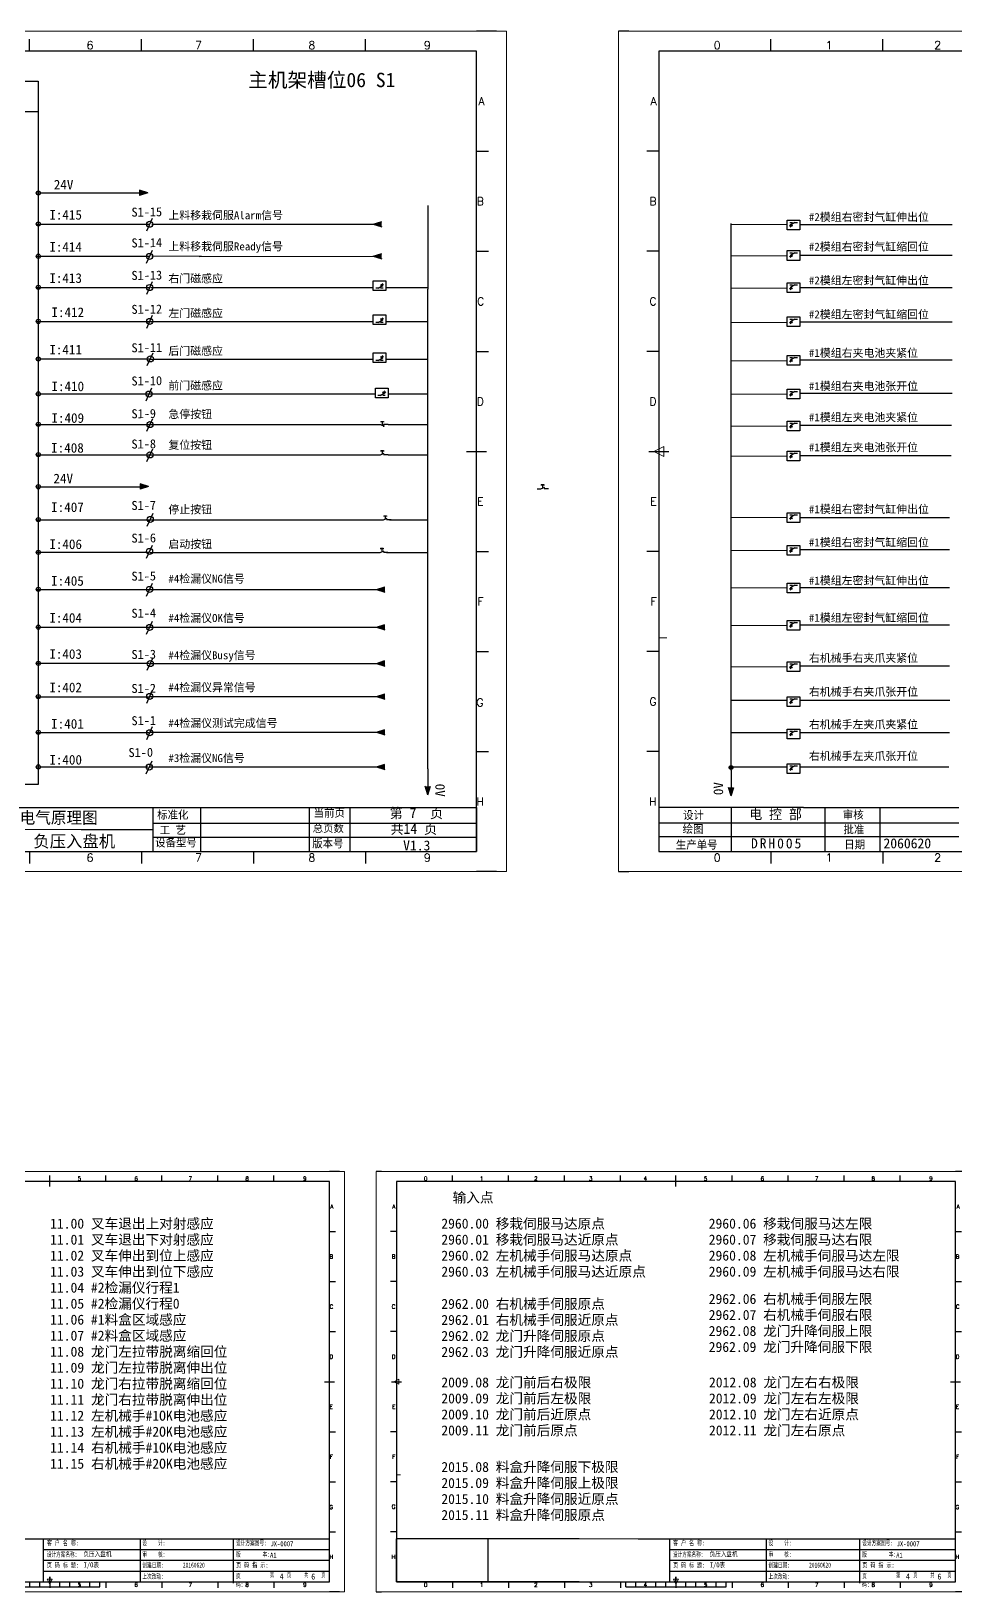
# Model space of a CAD drawing. Extents: x 2368 to 9674, y -1476 to 1321.
# Drawn here: x 4647 to 5109, y 529 to 1309 of the extents above; entities that cross this region are included whole.
import ezdxf
from ezdxf.enums import TextEntityAlignment as Align

# ---------------------------------------------------------------- set-up
doc = ezdxf.new("R2010")
doc.units = 0
doc.header["$MEASUREMENT"] = 0
for name, color, linetype in [('AE_BOR', 1, 'Continuous'), ('MISC', 2, 'Continuous'), ('SYMS', 7, 'Continuous'), ('图层1', 7, 'Continuous')]:
    doc.layers.add(name, color=color, linetype=linetype)
doc.styles.add('Standard0.67', font='', dxfattribs={"width": 0.67})
doc.styles.add('Standard_0.8', font='', dxfattribs={"width": 0.8})
doc.styles.add('WD', font='romans.shx', dxfattribs={"bigfont": 'gbcbig.shx'})
doc.styles.add('样式 0', font='')
doc.styles.add('样式 2', font='')
doc.styles.get('Standard0.67').set_extended_font_data('FangSong_GB2312')
doc.styles.get('Standard_0.8').set_extended_font_data('FangSong_GB2312')
doc.styles.get('样式 0').set_extended_font_data('KaiTi_GB2312')
doc.styles.get('样式 2').set_extended_font_data('NSimSun')

# ---------------------------------------------------------------- blocks, each defined once
blk = doc.blocks.new('gb_a2_a')
for p, q in [((584, 410), (25, 410)), ((25, 410), (25, 10)), ((584, 10), (584, 410)), ((25, 10), (584, 10))]:
    blk.add_line(p, q)
at = {"lineweight": 9, "ltscale": 0.1}
blk.add_line((25, 116.86), (29, 116.86), dxfattribs=at)
at = {"layer": 'AE_BOR', "lineweight": 30}
for p, q in [((10, 420), (4.93, 420)), ((594, 420), (584, 420)), ((4.93, 0), (10, 0)), ((594, 0), (584, 0))]:
    blk.add_line(p, q, dxfattribs=at)
at = {"layer": 'AE_BOR', "color": 1, "lineweight": 15}
for p, q in [((4.93, 420), (598.93, 420)), ((4.93, 0), (4.93, 420)), ((598.93, 420), (598.93, 0)), ((22.5, 210), (27.5, 212.5)), ((27.5, 212.5), (27.5, 207.5)), ((27.5, 207.5), (22.5, 210)), ((304.5, 7.5), (302, 12.5)), ((302, 12.5), (307, 12.5)), ((307, 12.5), (304.5, 7.5)), ((598.93, 0), (4.93, 0))]:
    blk.add_line(p, q, dxfattribs=at)
at = {"layer": 'AE_BOR'}
for p, q in [((81, 410), (81, 416)), ((137, 410), (137, 416)), ((193, 410), (193, 416)), ((249, 410), (249, 416)), ((304.5, 410), (304.5, 416)), ((360.5, 410), (360.5, 416)), ((416.5, 410), (416.5, 416)), ((472.5, 410), (472.5, 416)), ((528.5, 410), (528.5, 416)), ((25, 360), (19, 360)), ((584, 360), (590, 360)), ((25, 310), (19, 310)), ((584, 310), (590, 310)), ((25, 260), (19, 260)), ((584, 260), (590, 260)), ((25, 160), (19, 160)), ((584, 160), (590, 160)), ((25, 110), (19, 110)), ((584, 110), (590, 110)), ((25, 60), (19, 60)), ((584, 60), (590, 60)), ((81, 10), (81, 4)), ((137, 10), (137, 4)), ((193, 10), (193, 4)), ((249, 10), (249, 4)), ((304.5, 10), (304.5, 4)), ((360.5, 10), (360.5, 4)), ((416.5, 10), (416.5, 4)), ((472.5, 10), (472.5, 4)), ((528.5, 10), (528.5, 4))]:
    blk.add_line(p, q, dxfattribs=at)
at = {"layer": 'AE_BOR', "color": 2, "lineweight": 30}
for p, q in [((304.5, 405), (304.5, 415)), ((20, 210), (30, 210)), ((579, 210), (589, 210)), ((254.5, 5), (254.5, 10)), ((264.5, 5), (264.5, 10)), ((274.5, 5), (274.5, 10)), ((284.5, 5), (284.5, 10)), ((294.5, 5), (294.5, 10)), ((304.5, 10), (304.5, 15)), ((304.5, 15), (304.5, 5)), ((304.5, 10), (304.5, 5)), ((314.5, 5), (314.5, 10)), ((324.5, 5), (324.5, 10)), ((334.5, 5), (334.5, 10)), ((344.5, 5), (344.5, 10)), ((354.5, 5), (354.5, 10)), ((254.5, 5), (354.5, 5))]:
    blk.add_line(p, q, dxfattribs=at)
at = {"layer": 'AE_BOR', "style": 'WD'}
for s, p in [('0', (54.27, 411)), ('1', (110.12, 411)), ('2', (164.42, 411)), ('3', (219.22, 411)), ('4', (273.82, 411)), ('5', (334.12, 411)), ('6', (390.81, 411)), ('7', (445.01, 411)), ('8', (501.67, 411)), ('9', (559.4, 411)), ('0', (54.27, 5)), ('1', (110.12, 5)), ('2', (164.42, 5)), ('3', (219.22, 5)), ('4', (273.82, 5)), ('5', (334.12, 5)), ('6', (390.81, 5)), ('7', (445.01, 5)), ('8', (501.67, 5)), ('9', (559.4, 5))]:
    blk.add_text(s, height=4, dxfattribs=at).set_placement(p, align=Align.CENTER)
for s, p in [('A', (24, 385)), ('A', (588.05, 385)), ('B', (24, 335)), ('B', (587.67, 335)), ('C', (24, 285)), ('C', (587.86, 285)), ('D', (24, 235)), ('D', (587.67, 235)), ('E', (24, 185)), ('E', (587.48, 185)), ('F', (24, 135)), ('F', (587.48, 135)), ('F', (587.48, 135)), ('G', (24, 85)), ('G', (587.48, 84.56)), ('H', (24, 35)), ('H', (587.67, 35))]:
    blk.add_text(s, height=4, dxfattribs=at).set_placement(p, align=Align.MIDDLE_RIGHT)
blk = doc.blocks.new('SYMB2_M_326')
for p, q in [((-6.4, -0.5), (-7.8, 0.9)), ((0, 0), (0, -5)), ((-8.2, -2.2), (-9.6, -0.8)), ((-7.5, -2.9), (-8.2, -2.2)), ((-6.9, -2.4), (-8, -3.5)), ((-5.7, -4.7), (-8, -3.5)), ((-7.5, -2.9), (-7.1, -2.6)), ((-5.7, -4.7), (-7.5, -2.9)), ((-7.1, -2.6), (-6.9, -2.4)), ((-5.7, -4.7), (-6.9, -2.4)), ((-5.7, -1.2), (-6.4, -0.5)), ((-5.2, -0.6), (-6.2, -1.7)), ((-3.9, -2.9), (-6.2, -1.7)), ((-5.7, -1.2), (-5.4, -0.8)), ((-3.9, -2.9), (-5.7, -1.2)), ((-5.4, -0.8), (-5.2, -0.6)), ((-3.9, -2.9), (-5.2, -0.6)), ((0, -10), (-4, -3.5)), ((0, -10), (0, -15))]:
    blk.add_line(p, q)
for points in [[(-5.7, -4.7), (-6.9, -2.4), (-8, -3.5)], [(-3.9, -2.9), (-5.2, -0.6), (-6.2, -1.7)]]:
    blk.add_solid(points)
blk = doc.blocks.new('WDDOT')
blk.add_hatch(color=256).paths.add_polyline_path([(0.5, 0, 1), (-0.5, 0, 1)])
blk.add_circle((0, 0), 0.5)
blk = doc.blocks.new('常开按钮')
at = {"linetype": 'ByBlock'}
for p, q in [((-1910.06, -787.73), (-1908.18, -786.93)), ((-1909.9, -785.68), (-1908.56, -785.68)), ((-1909.9, -785.68), (-1909.9, -786.07)), ((-1909.23, -785.68), (-1909.23, -785.89)), ((-1909.23, -786.06), (-1909.23, -786.28)), ((-1909.23, -786.45), (-1909.23, -786.67)), ((-1909.23, -786.84), (-1909.23, -787.05)), ((-1909.23, -787.22), (-1909.23, -787.38)), ((-1908.56, -785.68), (-1908.56, -786.07)), ((-1911.92, -787.73), (-1910.06, -787.73)), ((-1906.25, -787.73), (-1908.52, -787.73))]:
    blk.add_line(p, q, dxfattribs=at)
blk = doc.blocks.new('常闭按钮')
at = {"linetype": 'ByBlock'}
for p, q in [((-1856.13, -792.28), (-1854.28, -792.28)), ((-1854.28, -792.28), (-1852.4, -793.09)), ((-1854.11, -790.83), (-1852.77, -790.83)), ((-1854.11, -790.83), (-1854.11, -791.22)), ((-1853.44, -790.83), (-1853.44, -791.04)), ((-1853.44, -791.21), (-1853.44, -791.43)), ((-1853.44, -791.6), (-1853.44, -791.82)), ((-1853.44, -791.99), (-1853.44, -792.2)), ((-1853.44, -792.37), (-1853.44, -792.53)), ((-1852.77, -790.83), (-1852.77, -791.22)), ((-1850.47, -792.28), (-1852.73, -792.28)), ((-1852.73, -792.28), (-1852.73, -793.43))]:
    blk.add_line(p, q, dxfattribs=at)

msp = doc.modelspace()

# ---------------------------------------------------------------- hatches: boundary and pattern name
for points in [[(4705.11115, 1228.0636), (4700.86625, 1226.70323), (4700.86625, 1229.42396)], [(4817.77082, 1212.4771), (4822.01572, 1213.83746), (4822.01572, 1211.11673)], [(4817.77082, 1196.41215), (4822.01572, 1197.77252), (4822.01572, 1195.05179)], [(4705.48115, 1081.3236), (4701.23625, 1079.96323), (4701.23625, 1082.68396)], [(4819.35791, 1029.91716), (4823.60282, 1031.27752), (4823.60282, 1028.55679)], [(4819.35791, 1011.01467), (4823.60282, 1012.37504), (4823.60282, 1009.65431)], [(4819.35791, 992.96394), (4823.60282, 994.3243), (4823.60282, 991.60357)], [(4819.35791, 976.45614), (4823.60282, 977.8165), (4823.60282, 975.09577)], [(4819.35791, 958.5462), (4823.60282, 959.90656), (4823.60282, 957.18583)], [(4819.35791, 941.22433), (4823.60282, 942.58469), (4823.60282, 939.86396)], [(4845.07353, 927.29161), (4843.71317, 931.53651), (4846.4339, 931.53651)], [(4996.59842, 926.7016), (4995.23846, 930.94663), (4997.95919, 930.94637)]]:
    msp.add_hatch(color=256).paths.add_polyline_path(points)
h = msp.add_hatch(color=256)
edge = h.paths.add_edge_path()
edge.add_arc((4996.58068, 940.91352), 0.94375, 0, 360)

# ---------------------------------------------------------------- linework, layer by layer
for p, q in [((4541.25494, 1268.76404), (4650.33177, 1268.76404)), ((4650.33177, 1228.04966), (4701.09509, 1228.04966)), ((4705.11115, 1228.0636), (4700.86625, 1229.42396)), ((4700.86625, 1229.42396), (4700.86625, 1226.70323)), ((4705.11115, 1228.0636), (4700.86625, 1226.70323)), ((4650.33177, 1212.50443), (4705.6174, 1212.50443)), ((4704.52732, 1209.11829), (4707.47973, 1215.50582)), ((4731.38606, 1212.40263), (4817.77082, 1212.4771)), ((4817.77082, 1212.4771), (4822.01572, 1213.83746)), ((4817.77082, 1212.4771), (4822.01572, 1211.11673)), ((4996.58068, 939.6757), (4996.58068, 1212.85151)), ((5107.01776, 1212.20251), (5030.90505, 1212.20251)), ((4650.27071, 1196.44926), (4705.49838, 1196.44926)), ((4704.4083, 1193.02094), (4707.36071, 1199.40847)), ((4731.92195, 1196.32208), (4707.04262, 1196.38364)), ((4730.72652, 1196.32208), (4817.77082, 1196.41215)), ((4817.77082, 1196.41215), (4822.01572, 1197.77252)), ((4817.77082, 1196.41215), (4822.01572, 1195.05179)), ((5107.01776, 1196.74474), (5030.90505, 1196.74474)), ((4650.33177, 1180.87552), (4705.86474, 1180.87552)), ((4704.52732, 1177.49316), (4707.47973, 1183.88069)), ((4735.19809, 1180.87552), (4817.77082, 1180.87552)), ((4824.09236, 1180.87552), (4845.05455, 1180.87552)), ((4845.05455, 1112.40951), (4845.05455, 1179.93702)), ((5107.01776, 1180.56241), (5030.90505, 1180.56241)), ((4650.33177, 1163.84699), (4705.75649, 1163.84699)), ((4704.52732, 1160.5288), (4707.47973, 1166.91633)), ((5107.01776, 1163.56408), (5030.90505, 1163.56408)), ((4704.82328, 1141.8415), (4707.77569, 1148.22903)), ((4650.33177, 1145.11216), (4705.75649, 1145.11216)), ((5107.01776, 1144.4228), (5030.90505, 1144.4228)), ((4650.33177, 1127.64553), (4737.76247, 1127.64553)), ((4704.17217, 1124.20984), (4707.12458, 1130.59737)), ((5107.01776, 1127.76726), (5030.90505, 1127.76726)), ((4704.6457, 1109.01242), (4707.59811, 1115.39995)), ((4650.33177, 1112.40951), (4705.75649, 1112.40951)), ((4845.05455, 940.2663), (4845.05455, 1112.40951)), ((5106.74371, 1111.76073), (5030.90505, 1111.76073)), ((4704.6457, 1093.86515), (4707.59811, 1100.25268)), ((4650.33177, 1097.25377), (4705.75649, 1097.25377)), ((5106.65063, 1096.62539), (5030.90505, 1096.62539)), ((4650.33177, 1081.2097), (4701.09509, 1081.2097)), ((4705.48115, 1081.3236), (4701.23625, 1082.68396)), ((4701.23625, 1082.68396), (4701.23625, 1079.96323)), ((4705.48115, 1081.3236), (4701.23625, 1079.96323)), ((4650.33177, 1064.7492), (4705.75649, 1064.7492)), ((4704.76802, 1061.57491), (4707.72044, 1067.96245)), ((5105.70756, 1065.75817), (5030.90039, 1065.75817)), ((4650.33177, 1048.48408), (4705.75649, 1048.48408)), ((4704.40695, 1045.59463), (4707.35936, 1051.98217)), ((5105.69433, 1049.6711), (5030.90505, 1049.6711)), ((4650.33177, 1029.95394), (4705.75649, 1029.95394)), ((4704.40697, 1026.58545), (4707.35938, 1032.97298)), ((4819.35791, 1029.91716), (4823.60282, 1031.27752)), ((4819.35791, 1029.91716), (4823.60282, 1028.55679)), ((5105.69433, 1030.63864), (5030.90505, 1030.63864)), ((4704.45121, 1007.60821), (4707.40363, 1013.99574)), ((4650.33177, 1011.05145), (4705.75649, 1011.05145)), ((4819.35791, 1011.01467), (4823.60282, 1012.37504)), ((4819.35791, 1011.01467), (4823.60282, 1009.65431)), ((5105.73262, 1012.0852), (5030.90505, 1012.0852)), ((4650.33177, 993.00072), (4705.75649, 993.00072)), ((4704.75565, 989.58436), (4707.70806, 995.97189)), ((4819.35791, 992.96394), (4823.60282, 994.3243)), ((4819.35791, 992.96394), (4823.60282, 991.60357)), ((5105.73262, 991.50655), (5030.90505, 991.50655)), ((4650.33177, 976.31615), (4705.5914, 976.31615)), ((4704.52732, 973.13031), (4707.47973, 979.51785)), ((4819.35791, 976.45614), (4823.60282, 977.8165)), ((4819.35791, 976.45614), (4823.60282, 975.09577)), ((5024.58351, 974.46175), (4996.58068, 974.46175)), ((5106.00751, 974.46175), (5030.90505, 974.46175)), ((4704.52732, 954.96913), (4707.47973, 961.35667)), ((4819.35791, 958.5462), (4823.60282, 959.90656)), ((4650.33177, 958.49936), (4705.5914, 958.49936)), ((4819.35791, 958.5462), (4823.60282, 957.18583)), ((5024.58351, 958.25847), (4996.58068, 958.25847)), ((5105.72926, 958.25847), (5030.90505, 958.25847)), ((4704.31009, 937.79415), (4707.23397, 944.19479)), ((4650.33177, 941.22979), (4705.0309, 941.22979)), ((4819.35791, 941.22433), (4823.60282, 942.58469)), ((4819.35791, 941.22433), (4823.60282, 939.86396)), ((4845.05455, 940.26571), (4845.05455, 931.55409)), ((5024.58351, 941.0191), (4995.99929, 941.0191)), ((4996.58068, 939.6757), (4996.57985, 930.96408)), ((4996.58068, 940.89931), (4996.58068, 940.89931)), ((5105.45435, 941.0191), (5030.90505, 941.0191)), ((4845.07353, 927.29161), (4843.71317, 931.53651)), ((4845.07353, 927.29161), (4846.4339, 931.53651)), ((4996.59842, 926.7016), (4995.23846, 930.94663)), ((4996.59842, 926.7016), (4997.95919, 930.94637)), ((4551.89494, 920.88416), (4671.79494, 920.88416)), ((4671.79494, 920.88416), (4809.36612, 920.88416)), ((4707.58949, 920.88416), (4707.58949, 898.88706)), ((4809.36612, 920.88416), (4869.36179, 920.88416)), ((5032.84129, 920.88416), (4960.41031, 920.88416)), ((4960.41031, 920.88416), (4960.41031, 898.88706)), ((4996.68378, 920.88416), (4996.68378, 898.88706)), ((5032.84129, 920.88416), (5110.4524, 920.88416)), ((5043.44578, 920.88416), (5043.44578, 898.88706)), ((5070.89193, 920.88416), (5070.89193, 898.88416)), ((4671.79494, 909.88416), (4707.55858, 909.88416)), ((4310.36179, 898.88706), (4869.36179, 898.88706)), ((4960.41031, 898.88706), (5519.41031, 898.88706)), ((4652.7991, 550.08006), (4697.05064, 550.08006)), ((4697.05064, 550.08006), (4765.83623, 550.08006)), ((4765.83623, 550.08006), (4795.83406, 550.08006)), ((4965.77011, 550.08006), (5010.02165, 550.08006)), ((5010.02165, 550.08006), (5078.80724, 550.08006)), ((5078.80724, 550.08006), (5108.80507, 550.08006)), ((4652.7991, 544.71854), (4697.05064, 544.71854)), ((4652.7991, 539.35701), (4697.05064, 539.35701)), ((4697.05064, 544.71854), (4765.83623, 544.71854)), ((4697.05064, 539.35701), (4765.83623, 539.35701)), ((4765.83623, 544.71854), (4795.83406, 544.71854)), ((4965.77011, 544.71854), (5010.02165, 544.71854)), ((4965.77011, 539.35701), (5010.02165, 539.35701)), ((5010.02165, 544.71854), (5078.80724, 544.71854)), ((5010.02165, 539.35701), (5078.80724, 539.35701)), ((5078.80724, 544.71854), (5108.80507, 544.71854)), ((4637.10064, 533.99549), (4697.05064, 533.99549)), ((4637.10064, 533.99549), (4697.05064, 533.99549)), ((4697.05064, 533.99549), (4765.83623, 533.99549)), ((4950.07165, 533.99549), (5010.02165, 533.99549)), ((4950.07165, 533.99549), (5010.02165, 533.99549)), ((5010.02165, 533.99549), (5078.80724, 533.99549))]:
    msp.add_line(p, q)
at = {"lineweight": -3}
for p, q in [((4649.29295, 1228.04966), (4651.37059, 1228.04966)), ((4650.33177, 1229.08849), (4650.33177, 1227.01084)), ((4649.29295, 1212.50443), (4651.37059, 1212.50443)), ((4650.33177, 1213.54326), (4650.33177, 1211.46561)), ((4649.29295, 1196.44926), (4651.37059, 1196.44926)), ((4650.33177, 1197.48808), (4650.33177, 1195.41043)), ((4649.29295, 1180.87552), (4651.37059, 1180.87552)), ((4650.33177, 1181.91434), (4650.33177, 1179.83669)), ((4649.29295, 1163.84699), (4651.37059, 1163.84699)), ((4650.33177, 1164.88581), (4650.33177, 1162.80817)), ((4649.29295, 1145.11216), (4651.37059, 1145.11216)), ((4650.33177, 1146.15098), (4650.33177, 1144.07334)), ((4649.29295, 1127.64553), (4651.37059, 1127.64553)), ((4650.33177, 1128.68435), (4650.33177, 1126.60671)), ((4649.29295, 1112.40951), (4651.37059, 1112.40951)), ((4650.33177, 1113.44833), (4650.33177, 1111.37068)), ((4649.29295, 1097.25377), (4651.37059, 1097.25377)), ((4650.33177, 1098.29259), (4650.33177, 1096.21494)), ((4649.29295, 1081.2097), (4651.37059, 1081.2097)), ((4650.33177, 1082.24852), (4650.33177, 1080.17087)), ((4649.29295, 1064.7492), (4651.37059, 1064.7492)), ((4650.33177, 1065.78802), (4650.33177, 1063.71037)), ((4649.29295, 1048.48408), (4651.37059, 1048.48408)), ((4650.33177, 1049.5229), (4650.33177, 1047.44526)), ((4649.29295, 1029.95394), (4651.37059, 1029.95394)), ((4650.33177, 1030.99276), (4650.33177, 1028.91512)), ((4649.29295, 1011.05145), (4651.37059, 1011.05145)), ((4650.33177, 1012.09027), (4650.33177, 1010.01263)), ((4649.29295, 993.00072), (4651.37059, 993.00072)), ((4650.33177, 994.03954), (4650.33177, 991.96189)), ((4649.29295, 976.31615), (4651.37059, 976.31615)), ((4650.33177, 977.35498), (4650.33177, 975.27733)), ((4650.33177, 959.53818), (4650.33177, 957.46054)), ((4649.29295, 958.49936), (4651.37059, 958.49936)), ((4649.29295, 941.22979), (4651.37059, 941.22979)), ((4650.33177, 942.26861), (4650.33177, 940.19096))]:
    msp.add_line(p, q, dxfattribs=at)
at = {"lineweight": -3, "ltscale": 0.5}
for p, q in [((4845.05455, 1221.77692), (4845.05455, 1179.93702)), ((4707.0457, 1212.40263), (4731.38606, 1212.40263)), ((4706.62753, 1180.87263), (4735.25247, 1180.87263)), ((4706.27621, 1163.78019), (4736.50662, 1163.78019)), ((4736.34545, 1163.81021), (4817.77082, 1163.81021)), ((4824.09236, 1163.81021), (4845.04367, 1163.81021)), ((4706.27621, 1145.04536), (4738.07601, 1145.04536)), ((4736.34545, 1145.07538), (4817.77082, 1145.07538)), ((4824.09236, 1145.07538), (4845.04367, 1145.07538)), ((4736.34545, 1127.60875), (4818.83718, 1127.60875)), ((4825.15872, 1127.60875), (4845.04367, 1127.60875)), ((4706.27621, 1112.34271), (4738.86384, 1112.34271)), ((4736.34545, 1112.37273), (4819.87748, 1112.37273)), ((4825.15872, 1112.37273), (4845.04367, 1112.37273)), ((4706.27621, 1097.18697), (4738.35022, 1097.18697)), ((4736.34545, 1097.21699), (4820.06326, 1097.21699)), ((4825.15872, 1097.21699), (4845.04367, 1097.21699)), ((4706.27621, 1064.6824), (4736.35289, 1064.6824)), ((4736.34545, 1064.71242), (4820.96686, 1064.71461)), ((4825.87864, 1064.71242), (4845.04367, 1064.71242)), ((4706.27621, 1048.41728), (4737.11874, 1048.41728)), ((4736.34545, 1048.4473), (4819.35791, 1048.4473)), ((4824.30063, 1048.4473), (4845.04367, 1048.4473)), ((4706.27621, 1029.88714), (4737.50167, 1029.88714)), ((4736.34545, 1029.91716), (4819.35791, 1029.91716)), ((4706.27621, 1010.98465), (4739.7992, 1010.98465)), ((4736.34545, 1011.01467), (4819.35791, 1011.01467)), ((4706.27621, 992.93392), (4737.88369, 992.93392)), ((4736.34545, 992.96394), (4819.35791, 992.96394)), ((4706.16085, 976.45614), (4819.35791, 976.45614)), ((4706.16676, 958.5462), (4819.35791, 958.5462)), ((4705.5902, 941.22433), (4819.35791, 941.22433))]:
    msp.add_line(p, q, dxfattribs=at)
at = {"lineweight": 0}
for p, q in [((5024.58351, 1212.35363), (4996.58068, 1212.35363)), ((5024.58351, 1196.7075), (4996.58068, 1196.7075)), ((5024.58351, 1180.48759), (4996.58068, 1180.48759)), ((5024.58351, 1163.2538), (4996.58068, 1163.2538)), ((5024.58351, 1144.12578), (4996.58068, 1144.12578)), ((5024.58351, 1127.45054), (4996.65114, 1127.45054)), ((5024.58351, 1111.50089), (4996.65114, 1111.50089)), ((5024.58351, 1096.47545), (4996.58068, 1096.47545)), ((5024.58351, 1065.84185), (4996.58068, 1065.84185)), ((5024.58351, 1049.43221), (4996.58068, 1049.43221)), ((5024.58351, 1030.65704), (4996.65114, 1030.65704)), ((5024.58351, 1011.97506), (4996.65114, 1011.97506)), ((5024.58351, 991.24229), (4996.58068, 991.24229))]:
    msp.add_line(p, q, dxfattribs=at)
at = {"color": 0, "ltscale": 2}
for p, q in [((4731.47732, 920.88416), (4731.47732, 898.88706)), ((4806.05951, 920.88416), (4806.05951, 898.88706)), ((4707.67126, 913.12911), (4869.36179, 913.19202)), ((4960.41031, 913.2004), (5110.4524, 913.26041)), ((4707.55858, 906.16371), (4869.36179, 906.16371)), ((4960.41031, 906.50263), (5110.4524, 906.50263)), ((4637.10064, 555.44158), (4795.83406, 555.44158)), ((4652.7991, 555.44158), (4652.7991, 533.99549)), ((4701.36497, 533.73105), (4701.36497, 555.44158)), ((4747.94515, 533.23759), (4747.94515, 555.44158)), ((4795.83406, 533.99549), (4795.83406, 555.44158)), ((4829.30507, 533.99549), (4829.30507, 555.44158)), ((4920.61002, 555.44158), (4829.30507, 555.44158)), ((4950.07165, 555.44158), (5108.80507, 555.44158)), ((4965.77011, 555.44158), (4965.77011, 533.99549)), ((5014.33598, 533.73105), (5014.33598, 555.44158)), ((5060.91617, 533.23759), (5060.91617, 555.44158)), ((5108.80507, 533.99549), (5108.80507, 555.44158)), ((4765.83623, 539.35701), (4795.83406, 539.35701)), ((5078.80724, 539.35701), (5108.80507, 539.35701)), ((4765.83623, 533.99549), (4795.83406, 533.99549)), ((4920.61002, 533.99549), (4829.30507, 533.99549)), ((5078.80724, 533.99549), (5108.80507, 533.99549))]:
    msp.add_line(p, q, dxfattribs=at)
at = {"color": 0}
for p, q in [((4785.64491, 920.88416), (4785.64491, 898.88706)), ((4869.36179, 920.88416), (4869.36179, 898.88706)), ((4874.95754, 555.44158), (4874.95754, 533.99549))]:
    msp.add_line(p, q, dxfattribs=at)
at = {"lineweight": 9, "ltscale": 0.1}
for p, q in [((4614.59215, 909.88416), (4671.79494, 909.88416)), ((4920.61002, 555.44158), (4950.07165, 555.44158)), ((4920.61002, 533.99549), (4950.07165, 533.99549)), ((4948.7143, 533.99549), (4948.7143, 533.99549)), ((4948.7143, 533.99549), (4948.7143, 533.99549))]:
    msp.add_line(p, q, dxfattribs=at)
for points in [[(4541.25494, 1283.93866), (4650.33177, 1283.93866), (4650.33177, 932.44868), (4541.25494, 932.44868)], [(5024.58351, 1209.59807), (5024.58351, 1214.43949), (5030.90505, 1214.43949), (5030.90505, 1209.59807)], [(5024.58351, 1194.37837), (5024.58351, 1199.2198), (5030.90505, 1199.2198), (5030.90505, 1194.37837)], [(4824.09236, 1184.19664), (4824.09236, 1179.35522), (4817.77082, 1179.35522), (4817.77082, 1184.19664)], [(5024.58351, 1178.31556), (5024.58351, 1183.15698), (5030.90505, 1183.15698), (5030.90505, 1178.31556)], [(4824.09236, 1167.09665), (4824.09236, 1162.25522), (4817.77082, 1162.25522), (4817.77082, 1167.09665)], [(5024.58351, 1161.25902), (5024.58351, 1166.10044), (5030.90505, 1166.10044), (5030.90505, 1161.25902)], [(4824.09236, 1148.13866), (4824.09236, 1143.29724), (4817.77082, 1143.29724), (4817.77082, 1148.13866)], [(5024.58351, 1142.06116), (5024.58351, 1146.90258), (5030.90505, 1146.90258), (5030.90505, 1142.06116)], [(4825.15872, 1130.55962), (4825.15872, 1125.7182), (4818.83718, 1125.7182), (4818.83718, 1130.55962)], [(5024.58351, 1125.09352), (5024.58351, 1129.93494), (5030.90505, 1129.93494), (5030.90505, 1125.09352)], [(5024.58351, 1109.21782), (5024.58351, 1114.05924), (5030.90505, 1114.05924), (5030.90505, 1109.21782)], [(5024.58351, 1094.18766), (5024.58351, 1099.02908), (5030.90505, 1099.02908), (5030.90505, 1094.18766)], [(5024.58351, 1063.42207), (5024.58351, 1068.2635), (5030.90505, 1068.2635), (5030.90505, 1063.42207)], [(5024.58351, 1047.02154), (5024.58351, 1051.86297), (5030.90505, 1051.86297), (5030.90505, 1047.02154)], [(5024.58351, 1028.22327), (5024.58351, 1033.06469), (5030.90505, 1033.06469), (5030.90505, 1028.22327)], [(5024.58351, 1009.59227), (5024.58351, 1014.4337), (5030.90505, 1014.4337), (5030.90505, 1009.59227)], [(5024.58351, 988.89806), (5024.58351, 993.73948), (5030.90505, 993.73948), (5030.90505, 988.89806)], [(5024.58351, 971.44289), (5024.58351, 976.28431), (5030.90505, 976.28431), (5030.90505, 971.44289)], [(5024.58351, 955.31749), (5024.58351, 960.15891), (5030.90505, 960.15891), (5030.90505, 955.31749)], [(5024.58351, 937.99394), (5024.58351, 942.83536), (5030.90505, 942.83536), (5030.90505, 937.99394)]]:
    msp.add_lwpolyline(points, close=True)
at = {"lineweight": -3}
for centre in [(4650.33177, 1228.04966), (4650.33177, 1212.50443), (4650.33177, 1196.44926), (4650.33177, 1180.87552), (4650.33177, 1163.84699), (4650.33177, 1145.11216), (4650.33177, 1127.64553), (4650.33177, 1112.40951), (4650.33177, 1097.25377), (4650.33177, 1081.2097), (4650.33177, 1064.7492), (4650.33177, 1048.48408), (4650.33177, 1029.95394), (4650.33177, 1011.05145), (4650.33177, 993.00072), (4650.33177, 976.31615), (4650.33177, 958.49936), (4650.33177, 941.22979)]:
    msp.add_circle(centre, 1.03882, dxfattribs=at)
at = {"color": 6}
for centre in [(4706.03109, 1212.43051), (4705.91207, 1196.33316), (4706.03109, 1180.80538), (4706.03109, 1163.84102), (4706.32705, 1145.15372), (4705.67594, 1127.52206), (4706.14948, 1112.32464), (4706.14948, 1097.17737), (4706.2718, 1064.88714), (4705.91072, 1048.90686), (4705.91074, 1029.89767), (4705.95499, 1010.92043), (4706.25942, 992.89658), (4706.03109, 976.44254), (4706.03109, 958.28136), (4705.79907, 941.11305)]:
    msp.add_circle(centre, 1.53751, dxfattribs=at)
msp.add_circle((4996.58068, 940.91352), 0.94375)

# ---------------------------------------------------------------- block references
for p in [(4285.36179, 888.88706), (4935.41031, 888.88706)]:
    msp.add_blockref('gb_a2_a', p)
at = {"linetype": 'ByBlock'}
for name, p in [('常闭按钮', (6675.6258, 1904.65409)), ('常开按钮', (6731.41148, 1884.94952)), ('常开按钮', (6811.61294, 1867.97177)), ('常开按钮', (6732.88551, 1852.44714)), ('常开按钮', (6731.3075, 1836.18202))]:
    msp.add_blockref(name, p, dxfattribs=at)
at = {"xscale": 0.5, "yscale": 0.5, "zscale": 0.5}
for p in [(4503.83406, 528.99549), (4816.80507, 528.99549)]:
    msp.add_blockref('gb_a2_a', p, dxfattribs=at)
at = {"layer": 'SYMS', "color": 0, "lineweight": -3, "xscale": 1.199999999999818, "yscale": 1.199999999999818, "zscale": 1.2}
msp.add_blockref('WDDOT', (4996.58068, 940.91352), dxfattribs=at)
at = {"layer": 'SYMS', "lineweight": -3, "xscale": 1.199999999999818, "yscale": 1.199999999999818, "zscale": 1.2}
msp.add_blockref('WDDOT', (4996.58068, 940.91352), dxfattribs=at)
at = {"layer": '图层1', "color": 7, "linetype": 'Continuous', "xscale": 0.2488319999988562, "yscale": 0.2488320000002204, "zscale": 0.2488319999993965}
for p, rotation in [((5025.98453, 1213.36218), 90), ((5025.98453, 1198.14248), 90), ((4822.69134, 1180.43253), 270), ((5025.98453, 1182.07967), 90), ((4822.69134, 1163.33254), 270), ((5025.98453, 1165.02313), 90), ((4822.69134, 1144.37455), 270), ((5025.98453, 1145.82527), 90), ((4823.7577, 1126.79551), 270), ((5025.98453, 1128.85763), 90), ((5025.98453, 1112.98193), 90), ((5025.98453, 1097.95177), 90), ((5025.98453, 1067.18618), 90), ((5025.98453, 1050.78565), 90), ((5025.98453, 1031.98738), 90), ((5025.98453, 1013.35638), 90), ((5025.98453, 992.66217), 90), ((5025.98453, 975.207), 90), ((5025.98453, 959.0816), 90), ((5025.98453, 941.75805), 90)]:
    msp.add_blockref('SYMB2_M_326', p, dxfattribs=dict(at, rotation=rotation))

# ---------------------------------------------------------------- texts
at = {"attachment_point": 1}
for s, insert, char_height, width in [('{\\fFangSong|b0|i0|c134|p49;主机架槽位06 S1}', (4755.22647, 1288.12679), 7.2, 90.9442477), ('24V', (4658.06387, 1234.60539), 4.8, 10.8839331), ('{\\fSimSun|b0|i0|c134|p2; I:415}', (4652.5626, 1219.54412), 4.8, 62.415301), ('{\\fSimSun|b0|i0|c134|p2;上料移栽伺服Alarm信号}', (4715.35527, 1218.91091), 4, 96.133837), ('{\\fSimSun|b0|i0|c134|p2;#2模组右密封气缸伸出位}', (5035.49463, 1218.02237), 4, 96.133837), ('{\\fSimSun|b0|i0|c134|p2; I:414}', (4652.5626, 1203.48894), 4.8, 62.415301), ('{\\fSimSun|b0|i0|c134|p2;上料移栽伺服Ready信号}', (4715.35527, 1203.34964), 4, 96.133837), ('{\\fSimSun|b0|i0|c134|p2;#2模组右密封气缸缩回位}', (5035.49463, 1203.19892), 4, 96.133837), ('{\\fSimSun|b0|i0|c134|p2; I:413}', (4652.5626, 1187.9152), 4.8, 62.415301), ('{\\fSimSun|b0|i0|c134|p2;右门磁感应}', (4715.35527, 1187.31853), 4, 96.133837), ('{\\fSimSun|b0|i0|c134|p2;#2模组左密封气缸伸出位}', (5035.49463, 1186.34117), 4, 96.133837), ('{\\fSimSun|b0|i0|c134|p2; I:412}', (4653.62202, 1170.83403), 4.8, 62.415301), ('{\\fSimSun|b0|i0|c134|p2;左门磁感应}', (4715.35527, 1169.9618), 4, 96.133837), ('{\\fSimSun|b0|i0|c134|p2;#2模组左密封气缸缩回位}', (5035.49463, 1169.39203), 4, 96.133837), ('{\\fSimSun|b0|i0|c134|p2; I:411}', (4652.5626, 1152.15185), 4.8, 62.415301), ('{\\fSimSun|b0|i0|c134|p2;后门磁感应}', (4715.35527, 1151.10519), 4, 96.133837), ('{\\fSimSun|b0|i0|c134|p2;#1模组右夹电池夹紧位}', (5035.49463, 1150.10327), 4, 96.133837), ('{\\fSimSun|b0|i0|c134|p2; I:410}', (4653.62202, 1133.8249), 4.8, 62.415301), ('{\\fSimSun|b0|i0|c134|p2;前门磁感应}', (4715.35527, 1133.81947), 4, 96.133837), ('{\\fSimSun|b0|i0|c134|p2;#1模组右夹电池张开位}', (5035.49463, 1133.51571), 4, 96.133837), ('{\\fSimSun|b0|i0|c134|p2; I:409}', (4653.62202, 1117.98324), 4.8, 62.415301), ('{\\fSimSun|b0|i0|c134|p2;急停按钮}', (4715.35527, 1119.49862), 4, 96.133837), ('{\\fSimSun|b0|i0|c134|p2;#1模组左夹电池夹紧位}', (5035.49463, 1117.94553), 4, 96.133837), ('{\\fSimSun|b0|i0|c134|p2; I:408}', (4653.49291, 1103.06318), 4.8, 62.415301), ('{\\fSimSun|b0|i0|c134|p2;复位按钮}', (4715.35527, 1104.13135), 4, 96.133837), ('{\\fSimSun|b0|i0|c134|p2;#1模组左夹电池张开位}', (5035.49463, 1102.94598), 4, 96.133837), ('24V', (4657.88736, 1087.75138), 4.8, 10.8839331), (' I:407', (4653.49291, 1073.40371), 4.8, 62.415301), ('{\\fSimSun|b0|i0|c134|p2;停止按钮}', (4715.35527, 1071.87728), 4, 96.133837), ('{\\fSimSun|b0|i0|c134|p2;#1模组右密封气缸伸出位}', (5035.49463, 1072.00863), 4, 96.133837), (' I:406', (4652.5626, 1054.9187), 4.8, 62.415301), ('{\\fSimSun|b0|i0|c134|p2;启动按钮}', (4715.35527, 1054.5891), 4, 96.133837), ('{\\fSimSun|b0|i0|c134|p2;#1模组右密封气缸缩回位}', (5035.49463, 1055.45937), 4, 96.133837), ('{\\fSimSun|b0|i0|c134|p2;#4检漏仪NG信号}', (4715.35527, 1037.24358), 4, 96.133837), ('{\\fSimSun|b0|i0|c134|p2; I:405}', (4653.49291, 1036.57614), 4.8, 62.415301), ('{\\fSimSun|b0|i0|c134|p2;#1模组左密封气缸伸出位}', (5035.49463, 1036.36408), 4, 96.133837), ('{\\fSimSun|b0|i0|c134|p2; I:404}', (4652.5626, 1018.09113), 4.8, 62.415301), ('{\\fSimSun|b0|i0|c134|p2;#4检漏仪OK信号}', (4715.35527, 1017.61669), 4, 96.133837), ('{\\fSimSun|b0|i0|c134|p2;#1模组左密封气缸缩回位}', (5035.49463, 1017.74984), 4, 96.133837), ('{\\fSimSun|b0|i0|c134|p2; I:403}', (4652.5626, 1000.0404), 4.8, 62.415301), ('{\\fSimSun|b0|i0|c134|p2;#4检漏仪Busy信号}', (4715.35527, 999.02842), 4, 96.133837), ('{\\fSimSun|b0|i0|c134|p2;右机械手右夹爪夹紧位}', (5035.49463, 997.66118), 4, 96.133837), ('{\\fSimSun|b0|i0|c134|p2; I:402}', (4652.5626, 983.35584), 4.8, 62.415301), ('{\\fSimSun|b0|i0|c134|p2;#4检漏仪异常信号}', (4715.35527, 982.99149), 4, 96.133837), ('{\\fSimSun|b0|i0|c134|p2;右机械手右夹爪张开位}', (5035.49463, 980.76859), 4, 96.133837), ('{\\fSimSun|b0|i0|c134|p2; I:401}', (4653.49291, 965.16664), 4.8, 62.415301), ('{\\fSimSun|b0|i0|c134|p2;#4检漏仪测试完成信号}', (4715.35527, 965.13217), 4, 96.133837), ('{\\fSimSun|b0|i0|c134|p2;右机械手左夹爪夹紧位}', (5035.49463, 964.43909), 4, 96.133837), ('{\\fSimSun|b0|i0|c134|p2; I:400}', (4652.5626, 947.20389), 4.8, 62.415301), ('{\\fSimSun|b0|i0|c134|p2;#3检漏仪NG信号}', (4715.35527, 947.63734), 4, 96.133837), ('{\\fSimSun|b0|i0|c134|p2;右机械手左夹爪张开位}', (5035.49463, 948.67267), 4, 96.133837), ('第 7  页', (4825.97916, 920.61014), 5, 38.1635092), ('共14 页', (4826.38894, 912.77347), 5, 40.4924398), ('V1.3', (4832.67731, 904.48446), 5, 40.4924398)]:
    msp.add_mtext(s, dxfattribs=dict(at, insert=insert, char_height=char_height, width=width))
at = {"char_height": 4.8, "width": 13.9099052, "attachment_point": 1}
for insert, rotation in [((4853.56462, 932.83744), 270), ((4987.80833, 927.10646), 89.99450431)]:
    msp.add_mtext('0V', dxfattribs=dict(at, insert=insert, rotation=rotation))
at = {"color": 0, "ltscale": 2, "attachment_point": 1}
for s, insert, char_height, width in [('当前页', (4787.9431, 920.28862), 4, 19.3450259), ('电 控 部', (5005.66509, 920.10032), 5, 34.8313606), ('电气原理图', (4641.01177, 918.88079), 6, 43.9128196), ('标准化', (4709.74917, 919.30323), 4, 23.3399102), ('总页数', (4787.46359, 912.60689), 4, 19.3450259), ('{\\C256;绘图}', (4972.36404, 912.20038), 4, 19.3450259), ('设计', (4972.57103, 919.12809), 4, 19.3450259), ('审核', (5052.44237, 919.30575), 4, 25.507459), ('批准', (5052.77415, 911.97922), 4, 25.507459), ('{\\fSimSun|b0|i0|c134|p2;负压入盘机}', (4647.83299, 907.06872), 6, 43.9128196), ('设备型号', (4708.73657, 905.42051), 4, 31.672048), ('工 艺', (4711.00524, 911.68101), 4, 19.3450259), ('版本号', (4787.25808, 904.96428), 4, 19.3450259), ('生产单号', (4968.99202, 904.36903), 4, 25.1533682), ('日期', (5053.15808, 904.47399), 4, 25.507459), ('2060620', (5072.76742, 905.53167), 5, 25.507459)]:
    msp.add_mtext(s, dxfattribs=dict(at, insert=insert, char_height=char_height, width=width))
at = {"lineweight": 0, "insert": (4984.0775, 905.52088), "char_height": 5, "attachment_point": 1, "style": '样式 2'}
msp.add_mtext_dynamic_manual_height_columns('\\pi22.464;{\\T1.28;DRH005}', width=55.0317648, gutter_width=1, heights=[0], dxfattribs=at)
at = {"lineweight": 0, "char_height": 5, "attachment_point": 1}
for s, insert, width in [('{\\fSimSun|b0|i0|c134|p2;输入点 }', (4857.42254, 728.5415), 83.4808632), ('{\\fSimSun|b0|i0|c134|p2;11.00 \\C3;叉车退出上对射感应}', (4656.23851, 715.50226), 108.2457857), ('{\\fSimSun|b0|i0|c134|p2;\\C0;2960.00 \\C3;移栽伺服马达原点}', (4851.75881, 715.50226), 108.2457857), ('{\\fSimSun|b0|i0|c134|p2;2960.06 \\C3;移栽伺服马达左限}', (4985.40941, 715.50226), 108.2457857), ('{\\fSimSun|b0|i0|c134|p2;11.01 \\C3;叉车退出下对射感应}', (4656.23851, 707.50226), 121.2325334), ('{\\fSimSun|b0|i0|c134|p2;\\C0;2960.01 \\C3;移栽伺服马达近原点}', (4851.75881, 707.50226), 121.2325334), ('{\\fSimSun|b0|i0|c134|p2;2960.07 \\C3;移栽伺服马达右限}', (4985.40941, 707.50226), 121.2325334), ('{\\fSimSun|b0|i0|c134|p2;11.02 \\C3;叉车伸出到位上感应}', (4656.23851, 699.50226), 127.4814418), ('{\\fSimSun|b0|i0|c134|p2;2960.02 \\C3;左机械手伺服马达原点}', (4851.75881, 699.50226), 127.4814418), ('{\\fSimSun|b0|i0|c134|p2;2960.08 \\C3;左机械手伺服马达左限}', (4985.40941, 699.50226), 127.4814418), ('{\\fSimSun|b0|i0|c134|p2;11.03 \\C3;叉车伸出到位下感应}', (4656.23851, 691.50226), 107.4536399), ('{\\fSimSun|b0|i0|c134|p2;\\C0;2960.03 \\C3;左机械手伺服马达近原点}', (4851.75881, 691.50226), 107.4536399), ('{\\fSimSun|b0|i0|c134|p2;2960.09 \\C3;左机械手伺服马达右限}', (4985.40941, 691.50226), 107.4536399), ('{\\fSimSun|b0|i0|c134|p2;\\C1;11.04 #2检漏仪行程1}', (4656.23851, 683.50226), 120.0187255), ('{\\fSimSun|b0|i0|c134|p2;2962.06 \\C3;右机械手伺服左限}', (4985.40941, 677.85603), 108.2457857), ('{\\fSimSun|b0|i0|c134|p2;\\C1;11.05 #2检漏仪行程0}', (4656.23851, 675.50226), 106.6932961), ('{\\fSimSun|b0|i0|c134|p2;2962.00 \\C3;右机械手伺服原点}', (4851.75881, 675.38532), 120.0187255), ('{\\fSimSun|b0|i0|c134|p2;11.06 \\C3;#1料盒区域感应}', (4656.23851, 667.50226), 100.6913824), ('{\\fSimSun|b0|i0|c134|p2;2962.01 \\C3;右机械手伺服近原点}', (4851.75881, 667.38532), 106.6932961), ('{\\fSimSun|b0|i0|c134|p2;2962.07 \\C3;右机械手伺服右限}', (4985.40941, 669.85603), 121.2325334), ('{\\fSimSun|b0|i0|c134|p2;11.07 \\C3;#2料盒区域感应}', (4656.23851, 659.50226), 100.4413051), ('{\\fSimSun|b0|i0|c134|p2;2962.02 \\C3;龙门升降伺服原点}', (4851.75881, 659.38532), 100.6913824), ('{\\fSimSun|b0|i0|c134|p2;2962.08 \\C3;龙门升降伺服上限}', (4985.40941, 661.85603), 127.4814418), ('{\\fSimSun|b0|i0|c134|p2;11.08 \\C3;龙门左拉带脱离缩回位}', (4656.23851, 651.50226), 102.9456363), ('{\\fSimSun|b0|i0|c134|p2;2962.03 \\C3;龙门升降伺服近原点}', (4851.75881, 651.38532), 100.4413051), ('{\\fSimSun|b0|i0|c134|p2;2962.09 \\C3;龙门升降伺服下限}', (4985.40941, 653.85603), 107.4536399), ('{\\fSimSun|b0|i0|c134|p2;11.09 \\C3;龙门左拉带脱离伸出位}', (4656.23851, 643.50226), 102.6955589), ('{\\fSimSun|b0|i0|c134|p2;11.10 \\C3;龙门右拉带脱离缩回位}', (4656.23851, 635.50226), 105.6965158), ('{\\fSimSun|b0|i0|c134|p2;2009.08 \\C3;龙门前后右极限}', (4851.75881, 636.14404), 102.9456363), ('{\\fSimSun|b0|i0|c134|p2;2012.08 \\C3;龙门左右右极限}', (4985.53686, 636.14404), 102.9456363), ('{\\fSimSun|b0|i0|c134|p2;11.11 \\C3;龙门右拉带脱离伸出位}', (4656.23851, 627.50226), 102.2004458), ('{\\fSimSun|b0|i0|c134|p2;2009.09 \\C3;龙门前后左极限}', (4851.75881, 628.14404), 102.6955589), ('{\\fSimSun|b0|i0|c134|p2;2012.09 \\C3;龙门左右左极限}', (4985.53686, 628.14404), 102.6955589), ('{\\fSimSun|b0|i0|c134|p2;11.12 \\C3;左机械手#1OK电池感应}', (4656.23851, 619.50226), 102.7006062), ('{\\fSimSun|b0|i0|c134|p2;2009.10 \\C3;龙门前后近原点}', (4851.75881, 620.14404), 105.6965158), ('{\\fSimSun|b0|i0|c134|p2;2012.10 \\C3;龙门左右近原点}', (4985.53686, 620.14404), 105.6965158), ('{\\fSimSun|b0|i0|c134|p2;11.13 \\C3;左机械手#2OK电池感应}', (4656.23851, 611.50226), 100.9500476), ('{\\fSimSun|b0|i0|c134|p2;2009.11 \\C3;龙门前后原点}', (4851.75881, 612.14404), 102.2004458), ('{\\fSimSun|b0|i0|c134|p2;2012.11 \\C3;龙门左右原点}', (4985.53686, 612.14404), 102.2004458), ('{\\fSimSun|b0|i0|c134|p2;11.14 \\C3;右机械手#1OK电池感应}', (4656.23851, 603.50226), 102.9506836), ('{\\fSimSun|b0|i0|c134|p2;11.15 \\C3;右机械手#2OK电池感应}', (4656.23851, 595.50226), 100.6999702), ('{\\fSimSun|b0|i0|c134|p2;2015.08 \\C3;料盒升降伺服下极限}', (4851.75881, 593.88557), 102.7006062), ('{\\fSimSun|b0|i0|c134|p2;2015.09 \\C3;料盒升降伺服上极限}', (4851.75881, 585.88557), 100.9500476), ('{\\fSimSun|b0|i0|c134|p2;2015.10 \\C3;料盒升降伺服近原点}', (4851.75881, 577.88557), 102.9506836), ('{\\fSimSun|b0|i0|c134|p2;2015.11 \\C3;料盒升降伺服原点}', (4851.75881, 569.88557), 100.6999702)]:
    msp.add_mtext(s, dxfattribs=dict(at, insert=insert, width=width))
at = {"color": 0, "ltscale": 2, "attachment_point": 1}
for s, insert, char_height, width, style in [('{\\fSimSun|b0|i0|c134|p2;\\W0.72;客 户 名 称:}', (4654.60261, 554.67318), 2.5, 16.2476781, 'Standard0.67'), ('{\\fSimSun|b0|i0|c134|p2;设    计:}', (4702.31693, 554.67318), 2.5, 12.0312135, 'Standard0.67'), ('{\\fSimSun|b0|i0|c134|p2;设计方案图号:}', (4749.14981, 554.67318), 2.5, 15.1643965, 'Standard0.67'), ('{\\f@SimSun|b0|i0|c134|p2;JX-0007}', (4766.38842, 554.23282), 2.5, 33.907767, 'Standard_0.8'), ('{\\fSimSun|b0|i0|c134|p2;\\W0.72;客 户 名 称:}', (4967.57363, 554.67318), 2.5, 16.2476781, 'Standard0.67'), ('{\\fSimSun|b0|i0|c134|p2;设    计:}', (5015.28794, 554.67318), 2.5, 12.0312135, 'Standard0.67'), ('{\\fSimSun|b0|i0|c134|p2;设计方案图号:}', (5062.12082, 554.67318), 2.5, 15.1643965, 'Standard0.67'), ('{\\f@SimSun|b0|i0|c134|p2;JX-0007}', (5079.35943, 554.23282), 2.5, 33.907767, 'Standard_0.8'), ('{\\fSimSun|b0|i0|c134|p2;\\W0.66;设计方案名称:}', (4654.60261, 548.94457), 2.5, 15.1234231, 'Standard0.67'), ('{\\fSimSun|b0|i0|c134|p2;负压入盘机}', (4672.88968, 549.11136), 2.5, 33.907767, 'Standard_0.8'), ('{\\fSimSun|b0|i0|c134|p2;审    核:}', (4702.31693, 548.99982), 2.5, 12.0312135, 'Standard0.67'), ('{\\fSimSun|b0|i0|c134|p2;版        本:}', (4749.14981, 548.99982), 2.5, 16.8497761, 'Standard0.67'), ('{\\fSimSun|b0|i0|c134|p2;A1}', (4766.14854, 548.55939), 2.5, 33.907767, 'Standard_0.8'), ('{\\fSimSun|b0|i0|c134|p2;\\W0.66;设计方案名称:}', (4967.57363, 548.94457), 2.5, 15.1234231, 'Standard0.67'), ('{\\fSimSun|b0|i0|c134|p2;负压入盘机}', (4985.86069, 549.11136), 2.5, 33.907767, 'Standard_0.8'), ('{\\fSimSun|b0|i0|c134|p2;审    核:}', (5015.28794, 548.99982), 2.5, 12.0312135, 'Standard0.67'), ('{\\fSimSun|b0|i0|c134|p2;版        本:}', (5062.12082, 548.99982), 2.5, 16.8497761, 'Standard0.67'), ('{\\fSimSun|b0|i0|c134|p2;A1}', (5079.11955, 548.55939), 2.5, 33.907767, 'Standard_0.8'), ('{\\fSimSun|b0|i0|c134|p2;\\W0.72;页 码 标 题:}', (4654.60261, 543.57633), 2.5, 15.1234231, 'Standard0.67'), ('{\\fSimSun|b0|i0|c134|p2;创建日期:}', (4702.31693, 543.59258), 2.5, 12.0312135, 'Standard0.67'), ('{\\fSimSun|b0|i0|c134|p2;上次改动:}', (4702.31693, 538.00205), 2.5, 12.0312135, 'Standard0.67'), ('{\\fSimSun|b0|i0|c134|p2;20160620}', (4722.59414, 543.59258), 2.5, 12.0312135, 'Standard0.67'), ('{\\fSimSun|b0|i0|c134|p2;页        码:}', (4749.14981, 538.15185), 2.5, 15.7257887, 'Standard0.67'), ('{\\fSimSun|b0|i0|c134|p2;\\W0.73;页 码 指 示:}', (4749.14981, 543.59258), 2.5, 16.1994502, 'Standard0.67'), ('{\\Fromans,gbcbig|c134;第}    {\\Fromans,gbcbig|c134;页}    {\\Fromans,gbcbig|c134;共}    {\\Fromans,gbcbig|c134;页}', (4766.14642, 538.39731), 2.5, 33.907767, 'Standard_0.8'), ('{\\fSimSun|b0|i0|c134|p2;\\W0.72;页 码 标 题:}', (4967.57363, 543.57633), 2.5, 15.1234231, 'Standard0.67'), ('{\\fSimSun|b0|i0|c134|p2;创建日期:}', (5015.28794, 543.59258), 2.5, 12.0312135, 'Standard0.67'), ('{\\fSimSun|b0|i0|c134|p2;上次改动:}', (5015.28794, 538.00205), 2.5, 12.0312135, 'Standard0.67'), ('{\\fSimSun|b0|i0|c134|p2;20160620}', (5035.56515, 543.59258), 2.5, 12.0312135, 'Standard0.67'), ('{\\fSimSun|b0|i0|c134|p2;页        码:}', (5062.12082, 538.15185), 2.5, 15.7257887, 'Standard0.67'), ('{\\fSimSun|b0|i0|c134|p2;\\W0.73;页 码 指 示:}', (5062.12082, 543.59258), 2.5, 16.1994502, 'Standard0.67'), ('{\\Fromans,gbcbig|c134;第}    {\\Fromans,gbcbig|c134;页}    {\\Fromans,gbcbig|c134;共}    {\\Fromans,gbcbig|c134;页}', (5079.11743, 538.39731), 2.5, 33.907767, 'Standard_0.8'), ('{\\fSimSun|b0|i0|c134|p2;6}', (4786.77109, 538.11679), 3, 3.7663883, 'Standard_0.8'), ('{\\fSimSun|b0|i0|c134|p2;6}', (5099.74211, 538.11679), 3, 3.7663883, 'Standard_0.8')]:
    msp.add_mtext(s, dxfattribs=dict(at, insert=insert, char_height=char_height, width=width, style=style))
at = {"layer": 'MISC', "color": 0, "attachment_point": 1}
for s, insert, char_height, width, style in [('{\\fSimSun|b0|i0|c134|p2;I/O表}', (4672.95904, 543.67843), 2.5, 24.1794102, 'Standard_0.8'), ('{\\fSimSun|b0|i0|c134|p2;I/O表}', (4985.93005, 543.67843), 2.5, 24.1794102, 'Standard_0.8'), ('4', (4770.98, 538.09221), 2.8, 3.0699683, '样式 0'), ('4', (5083.95101, 538.09221), 2.8, 3.0699683, '样式 0')]:
    msp.add_mtext(s, dxfattribs=dict(at, insert=insert, char_height=char_height, width=width, style=style))
at = {"layer": 'SYMS', "lineweight": -3}
for s, p in [('S1-15', (4696.93025, 1216.19541)), ('S1-14', (4696.93025, 1200.81146)), ('S1-13', (4696.93025, 1184.57028)), ('S1-12', (4696.93025, 1167.60592)), ('S1-11', (4696.93025, 1148.38645)), ('S1-10', (4696.93025, 1131.81912)), ('S1-9', (4696.93025, 1115.43912)), ('S1-8', (4696.93025, 1100.29184)), ('S1-7', (4696.93025, 1069.61391)), ('S1-6', (4696.93025, 1053.27293)), ('S1-5', (4696.93025, 1034.26374)), ('S1-4', (4696.93025, 1015.74979)), ('S1-3', (4696.93025, 995.14082)), ('S1-2', (4696.93025, 978.13819)), ('S1-1', (4696.93025, 962.04626)), ('S1-0', (4695.44834, 946.13044))]:
    msp.add_text(s, height=4.5, rotation=0.87622458, dxfattribs=at).set_placement(p)

doc.saveas('drawing.dxf')
